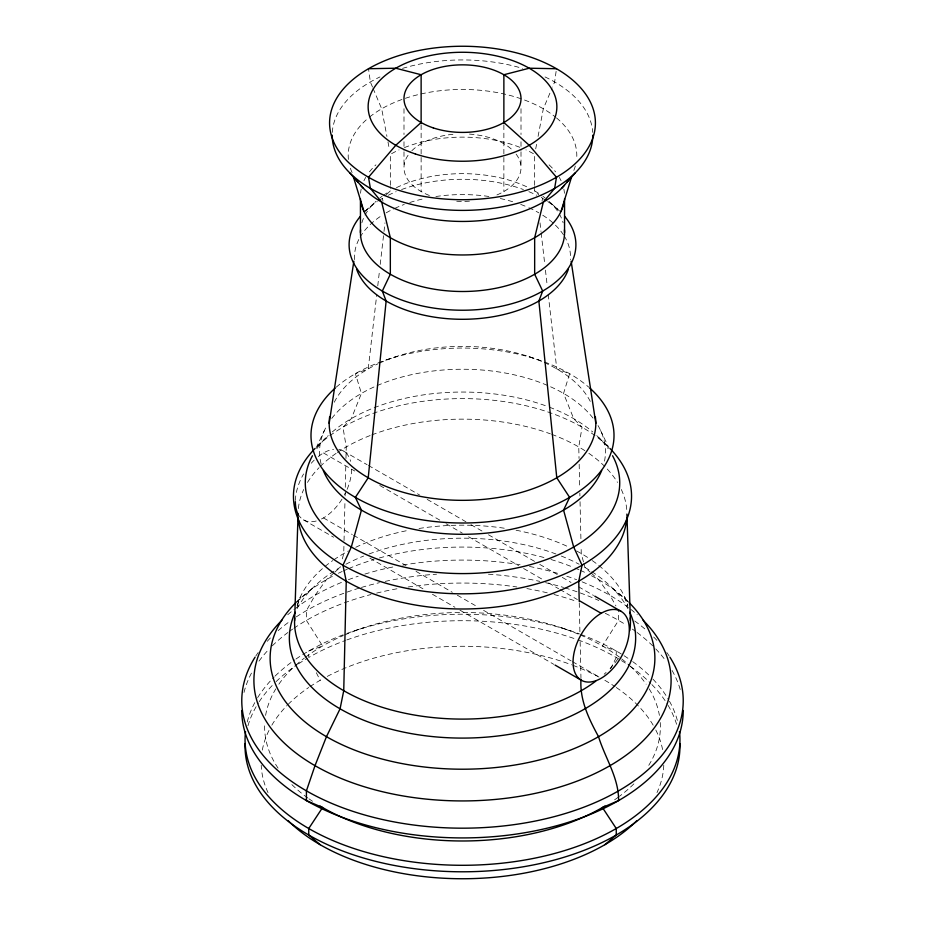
<?xml version="1.0" encoding="UTF-8"?>
<svg xmlns="http://www.w3.org/2000/svg" width="925" height="925" viewBox="0 0 925 925"><rect width="100%" height="100%" fill="white"/><g stroke="black" fill="none" stroke-linecap="round" stroke-linejoin="round"><path stroke-width="0.69" stroke-dasharray="4.62 3.47" d="M343.915 546.363L343.742 553.566L341.533 561.891M344.042 540.605L344.956 501.697M345.094 495.939L345.152 493.06M345.291 487.29L345.834 464.234M345.962 458.476L346.239 446.948L342.955 427.2L351.327 418.632L361.432 393.414L355.373 373.677L368.219 368.925L376.764 294.462M377.758 285.871L379.562 270.123M380.221 264.4L383.84 232.892M384.002 231.458L384.985 222.867M556.11 71.375L554.642 81.967L552.479 87.077M535.714 148.856L537.02 141.953M538.072 136.426L543.322 108.792L551.947 88.349M297.041 608.696A173.148 99.958 0 0 1 340.065 567.453L341.175 563.279M541.992 201.083L542.686 198.459L539.68 195.637M297.353 605.921L300.278 597.03M316.038 448.012L324.444 430.414M610.558 668.902L616.258 657.478L616.258 650.98L602.418 645.962L618.582 620.374L618.582 610.627M326.34 437.433L316.096 447.411A169.055 97.611 0 0 1 608.904 447.411L598.66 437.433M378.498 200.771A113.393 65.467 0 0 1 382.314 198.459L385.32 195.637M386.326 194.689L390.338 190.92L390.338 186.7M365.283 211.131L374.116 203.118M333.786 573.061L326.467 579.593L315.009 595.353L306.418 610.627L306.418 620.374L322.582 645.962L308.742 650.98L308.742 657.478A217.444 125.546 0 0 1 345.488 640.435M334.838 572.124L340.065 567.453M296.937 601.701L312.558 588.15M386.743 359.779L395.842 356.692M353.778 631.035L363.56 627.809M561.44 627.809L571.222 631.035M529.158 356.692L538.257 359.779M343.36 450.995L367.132 464.72M368.381 465.448L419.661 495.048M427.177 499.384L465.946 521.781M470.952 524.66L483.463 531.887M488.469 534.777L534.754 561.498M539.749 564.389L557.266 574.494M562.273 577.385L571.026 582.438M578.53 586.774L593.538 595.446M323.472 452.972L354.749 471.022M379.77 485.463L439.814 520.139M446.07 523.747L462.327 533.135M468.582 536.743L518.613 565.637M523.619 568.517L543.634 580.079M548.641 582.97L558.642 588.739M559.903 589.468L577.408 599.573M323.472 517.919L352.252 534.523M353.5 535.251L406.04 565.58M416.042 571.361L452.313 592.301M457.32 595.191L477.335 606.742M483.59 610.361L571.153 660.913M572.402 661.629L598.672 676.799M303.585 519.885L333.613 537.217M369.884 558.157L424.933 589.942M432.438 594.266L454.95 607.274M459.956 610.165L553.774 664.323M612.442 588.15L628.063 601.701M583.825 563.279L584.935 567.453L590.162 572.124M591.214 573.061L598.533 579.593L609.991 595.353L615.934 605.921M550.884 203.118L559.717 211.131M534.662 186.7L534.662 190.92L538.674 194.689M316.338 672.706L320.131 680.314M600.556 430.414L608.962 448.012M372.521 87.077L370.358 81.967L368.52 68.727M373.053 88.349L381.678 108.792L386.928 136.426M624.722 597.03L627.647 605.921M583.467 561.891L581.258 553.566L581.085 546.363M382.314 198.459L383.008 201.083M387.98 141.953L389.286 148.856M540.015 222.867L540.998 231.458M541.16 232.892L544.779 264.4M545.438 270.123L547.242 285.871M548.236 294.462L556.781 368.925L569.627 373.677L563.568 393.414L573.673 418.632L582.045 427.2L578.761 446.948L579.038 458.476M579.166 464.234L579.709 487.29M579.848 493.06L579.906 495.939M580.044 501.697L580.958 540.605M579.258 602.811L579.94 633.07M580.137 641.707L580.958 677.724M534.662 185.301L534.662 154.383A102.051 58.922 0 0 0 525.955 149.896M521.006 108.688L521.006 134.564M521.006 141.756L521.006 150.382M521.006 151.816L521.006 167.633M503.871 125.06L503.871 191.521M421.129 125.06L421.129 191.521M403.994 108.688L403.994 134.564M403.994 141.756L403.994 150.382M403.994 151.816L403.994 167.633M390.338 185.301L390.338 154.383A102.051 58.922 0 0 1 399.045 149.896M663.78 765.253A201.338 116.238 0 0 1 656.981 792.598M268.019 792.598A201.338 116.238 0 0 1 261.22 765.253M262.318 750.094A201.338 116.238 0 0 1 269.198 729.998M271.834 725.177A201.338 116.238 0 0 1 287.062 705.474M288.137 704.388A201.338 116.238 0 0 1 308.707 687.495M309.933 686.662A201.338 116.238 0 0 1 322.455 678.996M327.253 676.406A201.338 116.238 0 0 1 571.558 664.798M572.933 665.318A201.338 116.238 0 0 1 598.961 677.042M604.869 680.314A201.338 116.238 0 0 1 615.067 686.662M616.293 687.495A201.338 116.238 0 0 1 653.166 725.177M655.802 729.998A201.338 116.238 0 0 1 662.682 750.094M247.969 725.778A217.444 125.546 0 0 1 258.41 702.942M259.173 701.751A217.444 125.546 0 0 1 274.193 683.482M276.101 681.609A217.444 125.546 0 0 1 297.191 664.693M298.428 663.861A217.444 125.546 0 0 1 307.424 658.253M346.863 639.938A217.444 125.546 0 0 1 576.761 639.441M578.137 639.938A217.444 125.546 0 0 1 620.201 659.814M621.496 660.612A217.444 125.546 0 0 1 629.035 665.538M630.26 666.382A217.444 125.546 0 0 1 650.807 683.482M651.882 684.569A217.444 125.546 0 0 1 667.341 704.133M668.07 705.336A217.444 125.546 0 0 1 677.031 725.778M247.241 721.997A217.444 125.546 0 0 1 256.93 698.826M257.659 697.635A217.444 125.546 0 0 1 274.193 676.984M275.13 676.048A217.444 125.546 0 0 1 294.74 659.883M295.965 659.028A217.444 125.546 0 0 1 345.488 633.937M346.863 633.44A217.444 125.546 0 0 1 579.512 633.937M580.877 634.446A217.444 125.546 0 0 1 622.779 654.912M624.051 655.721A217.444 125.546 0 0 1 631.463 660.728M632.665 661.595A217.444 125.546 0 0 1 650.807 676.984M652.946 679.158A217.444 125.546 0 0 1 668.775 700.028M669.457 701.231A217.444 125.546 0 0 1 677.759 721.997M660.242 722.506A197.869 114.237 0 0 1 646.933 768.143M633.868 783.868A197.869 114.237 0 0 1 619.484 796.286M618.339 797.142A197.869 114.237 0 0 1 612.454 801.281M312.546 801.281A197.869 114.237 0 0 1 308.973 798.818M307.805 797.986A197.869 114.237 0 0 1 291.132 783.868M278.067 768.143A197.869 114.237 0 0 1 264.758 722.506M265.602 715.395A197.869 114.237 0 0 1 275.812 688.871M278.864 684.188A197.869 114.237 0 0 1 294.925 665.988M295.919 665.087A197.869 114.237 0 0 1 304.394 658.057M305.516 657.201A197.869 114.237 0 0 1 343.337 635.544M344.643 634.978A197.869 114.237 0 0 1 579.05 634.423M580.357 634.978A197.869 114.237 0 0 1 620.606 658.057M621.716 658.912A197.869 114.237 0 0 1 629.081 665.087M630.075 665.988A197.869 114.237 0 0 1 646.136 684.188M649.188 688.871A197.869 114.237 0 0 1 659.398 715.395M243.992 692.467A220.728 127.442 0 0 1 252.953 670.44M258.988 661.144A220.728 127.442 0 0 1 269.256 648.899M272.274 645.847A220.728 127.442 0 0 1 287.952 632.48M289.109 631.625A220.728 127.442 0 0 1 292.647 629.104M293.849 628.272A220.728 127.442 0 0 1 371.017 594.509M376.625 593.098A220.728 127.442 0 0 1 398.12 588.589M408.145 586.982A220.728 127.442 0 0 1 516.855 586.982M526.88 588.589A220.728 127.442 0 0 1 548.375 593.098M553.982 594.509A220.728 127.442 0 0 1 577.084 601.574M605.262 613.298A220.728 127.442 0 0 1 626.237 625.034M632.353 629.104A220.728 127.442 0 0 1 635.891 631.625M637.048 632.48A220.728 127.442 0 0 1 652.726 645.847M655.744 648.899A220.728 127.442 0 0 1 666.012 661.144M672.047 670.44A220.728 127.442 0 0 1 681.008 692.467M255.809 656.01A220.728 127.442 0 0 1 258.168 652.541M267.233 641.314A220.728 127.442 0 0 1 271.349 637.013M278.159 630.642A220.728 127.442 0 0 1 290.277 621.022M296.278 616.882A220.728 127.442 0 0 1 360.079 587.849M361.421 587.444A220.728 127.442 0 0 1 379.447 582.669M385.147 581.386A220.728 127.442 0 0 1 436.577 574.182M488.423 574.182A220.728 127.442 0 0 1 539.853 581.386M545.553 582.669A220.728 127.442 0 0 1 563.579 587.444M564.921 587.849A220.728 127.442 0 0 1 598.833 600.51M634.723 621.022A220.728 127.442 0 0 1 646.841 630.642M653.651 637.013A220.728 127.442 0 0 1 657.768 641.314M666.832 652.541A220.728 127.442 0 0 1 669.191 656.01M287.733 614.767A208.588 120.423 0 0 1 294.173 609.378M295.306 608.5A208.588 120.423 0 0 1 342.897 581.837M348.39 579.697A208.588 120.423 0 0 1 358.206 576.217M364.797 574.101A208.588 120.423 0 0 1 395.507 566.458M402.722 565.129A208.588 120.423 0 0 1 522.278 565.129M529.493 566.458A208.588 120.423 0 0 1 560.203 574.101M566.794 576.217A208.588 120.423 0 0 1 576.61 579.697M582.102 581.837A208.588 120.423 0 0 1 629.694 608.5M630.827 609.378A208.588 120.423 0 0 1 637.267 614.767M295.896 602.603A192.377 111.069 0 0 1 333.486 575.743M338.388 573.269A192.377 111.069 0 0 1 342.169 571.477M343.453 570.887A192.377 111.069 0 0 1 347.337 569.164M348.656 568.609A192.377 111.069 0 0 1 374.058 559.498M379.366 557.972A192.377 111.069 0 0 1 545.634 557.972M550.942 559.498A192.377 111.069 0 0 1 573.697 567.499M575.026 568.054A192.377 111.069 0 0 1 578.969 569.731M580.264 570.309A192.377 111.069 0 0 1 586.612 573.269M591.514 575.743A192.377 111.069 0 0 1 629.104 602.603M345.892 564.238A173.148 99.958 0 0 1 363.664 556.052M369.052 553.982A173.148 99.958 0 0 1 555.948 553.982M561.336 556.052A173.148 99.958 0 0 1 579.108 564.238M584.935 567.453A173.148 99.958 0 0 1 627.959 608.696M617.669 659.236A167.945 96.963 0 0 1 610.084 668.417M606.095 672.417A167.945 96.963 0 0 1 604.175 674.209M297.11 605.274A167.945 96.963 0 0 1 332.688 560.608M333.867 559.787A167.945 96.963 0 0 1 348.401 550.976M355.778 547.265A167.945 96.963 0 0 1 408.919 530.233M419.037 528.476A167.945 96.963 0 0 1 505.963 528.476M516.081 530.233A167.945 96.963 0 0 1 569.222 547.265M576.599 550.976A167.945 96.963 0 0 1 591.133 559.787M592.312 560.608A167.945 96.963 0 0 1 627.89 605.274M298.359 508.577A164.419 94.928 0 0 1 303.678 489.51M307.493 482.411A164.419 94.928 0 0 1 319.056 467.68M320.108 466.605A164.419 94.928 0 0 1 336.168 453.319M337.382 452.487A164.419 94.928 0 0 1 370.497 435.397M371.885 434.866A164.419 94.928 0 0 1 550.34 433.825M551.728 434.345A164.419 94.928 0 0 1 587.618 452.487M588.832 453.319A164.419 94.928 0 0 1 617.507 482.411M621.322 489.51A164.419 94.928 0 0 1 626.907 512.704M316.836 448.66A157.227 90.777 0 0 1 328.236 435.594M332.272 431.963A157.227 90.777 0 0 1 372.798 408.272M374.163 407.728A157.227 90.777 0 0 1 548.097 406.676M549.473 407.197A157.227 90.777 0 0 1 592.728 431.963M596.764 435.594A157.227 90.777 0 0 1 608.164 448.66M598.036 425.569A142.936 82.522 0 0 1 603.886 463.887M321.114 463.887A142.936 82.522 0 0 1 326.964 425.569M331.751 418.424A142.936 82.522 0 0 1 462.5 369.248A142.936 82.522 0 0 1 593.249 418.424M336.238 387.182A151.503 87.47 0 0 1 588.762 387.182M334.295 402.225A133.327 76.972 0 0 1 378.059 363.779M379.366 363.178A133.327 76.972 0 0 1 542.998 361.999M544.328 362.577A133.327 76.972 0 0 1 590.705 402.225M564.238 236.014A107.994 62.345 0 0 1 570.39 259.636M354.61 259.636A107.994 62.345 0 0 1 359.386 238.396M360.056 237.205A107.994 62.345 0 0 1 382.268 215.201M386.141 212.843A107.994 62.345 0 0 1 393.495 208.969M394.79 208.368A107.994 62.345 0 0 1 404.271 204.425M409.787 202.517A107.994 62.345 0 0 1 424.656 198.54M435.906 196.505A107.994 62.345 0 0 1 489.094 196.505M500.344 198.54A107.994 62.345 0 0 1 515.213 202.517M520.729 204.425A107.994 62.345 0 0 1 527.574 207.177M528.903 207.767A107.994 62.345 0 0 1 538.859 212.843M542.732 215.201A107.994 62.345 0 0 1 563.487 234.834M364.3 212.022A113.393 65.467 0 0 1 377.273 201.581M388.338 195.233A113.393 65.467 0 0 1 396.131 191.672M401.6 189.532A113.393 65.467 0 0 1 523.4 189.532M528.869 191.672A113.393 65.467 0 0 1 536.662 195.233M542.686 198.459A113.393 65.467 0 0 1 546.502 200.771M547.727 201.581A113.393 65.467 0 0 1 560.7 212.022M361.86 222.798A102.051 58.922 0 0 1 363.918 217.329M365.063 215.062A102.051 58.922 0 0 1 375.943 201.373M379.932 197.95A102.051 58.922 0 0 1 382.083 196.297M383.193 195.487A102.051 58.922 0 0 1 390.338 190.92M396.455 187.659A102.051 58.922 0 0 1 528.545 187.659M534.662 190.92A102.051 58.922 0 0 1 541.807 195.487M542.917 196.297A102.051 58.922 0 0 1 545.068 197.95M549.057 201.373A102.051 58.922 0 0 1 558.642 212.808M559.313 213.941A102.051 58.922 0 0 1 563.14 222.798M360.565 193.256A102.051 58.922 0 0 1 361.166 189.058M363.918 180.803A102.051 58.922 0 0 1 365.687 177.403M369.445 171.853A102.051 58.922 0 0 1 375.943 164.835M404.445 147.595A102.051 58.922 0 0 1 520.555 147.595M549.057 164.835A102.051 58.922 0 0 1 555.555 171.853M559.313 177.403A102.051 58.922 0 0 1 561.082 180.803M563.834 189.058A102.051 58.922 0 0 1 564.435 193.256M556.503 117.914A114.295 65.987 0 0 1 576.599 159.424M575.315 166.049A114.295 65.987 0 0 1 572.91 172.536M352.09 172.536A114.295 65.987 0 0 1 349.685 166.049M348.401 159.424A114.295 65.987 0 0 1 368.497 117.914M369.584 117.024A114.295 65.987 0 0 1 402.514 99.287M405.347 98.304A114.295 65.987 0 0 1 555.416 117.024M332.283 132.368A130.298 75.226 0 0 1 379.978 76.937M402.525 68.381A130.298 75.226 0 0 1 522.475 68.381M545.022 76.937A130.298 75.226 0 0 1 592.717 132.368M516.127 154.128A58.506 33.774 0 0 1 495.627 195.476M469.438 201.176A58.506 33.774 0 0 1 455.562 201.176M429.373 195.476A58.506 33.774 0 0 1 410.781 151.839M411.833 150.74A58.506 33.774 0 0 1 455.562 134.09M469.438 134.09A58.506 33.774 0 0 1 513.167 150.74M338.781 449.365A39.775 22.963 -60 0 1 350.633 461.355M351.592 469.206A39.775 22.963 -60 0 1 346.332 491.152M345.788 492.331A39.775 22.963 -60 0 1 344.609 494.655M342.019 499.142A39.775 22.963 -60 0 1 318.582 520.243M316.2 521.006A39.775 22.963 -60 0 1 299.122 515.734M295.376 500.46A39.775 22.963 -60 0 1 303.585 473.958M311.262 463.24A39.775 22.963 -60 0 1 314.199 460.141M318.235 456.557A39.775 22.963 -60 0 1 333.543 449.307"/><path stroke-width="1.39" d="M298.081 514.069L294.555 622.132A167.945 96.963 0 0 0 408.515 713.95A167.945 96.963 0 0 0 595.746 681.158M329.173 423.349L353.859 261.197M561.082 211.293L571.685 176.548M561.487 188.457L575.35 172.778M421.129 122.516L395.773 145.271L368.52 177.242L370.358 188.353L381.678 202.124L390.338 237.713L390.338 274.239L382.314 291.051L386.141 301.018L368.219 477.786L355.373 497.384L361.432 510.114L351.327 547.01L342.955 565.233L346.239 581.201L343.742 690.697L340.065 708.816L326.467 736.67L315.009 765.657L306.418 790.84L306.418 800.599L322.582 807.525L308.742 828.522L308.742 835.021L320.131 844.698M604.869 844.698L616.258 835.021L616.258 828.522L602.418 807.525L618.582 800.599C618.952 777.994 604.996 757.818 598.533 736.67C588.867 718.91 579.593 699.971 580.993 679.17M368.52 68.727L395.773 68.219L421.129 74.74L421.129 123.626M556.48 68.727L529.227 68.219L503.871 74.74L503.871 123.626M594.798 596.163L621.068 611.332A39.775 22.963 -60 0 1 608.453 672.938A39.775 22.963 -60 0 1 574.009 653.05A39.775 22.963 -60 0 1 621.068 611.332M579.917 601.019L601.181 613.298M555.023 665.052L581.293 680.21M503.871 122.516L529.227 145.271L556.48 177.242L554.642 188.353L543.322 202.124L534.662 237.713L534.662 274.239L542.686 291.051L538.859 301.018L556.781 477.786L569.627 497.384L563.568 510.114L573.673 547.01L582.045 565.233L578.761 581.201L579.223 601.366M349.65 172.778L363.513 188.457M353.315 176.548L363.918 211.293M571.141 261.197L595.827 423.349M626.919 514.069L630.445 622.132A167.945 96.963 0 0 1 629.809 630.561M564.551 198.852L564.551 232.58M360.449 198.852L360.449 232.58M636.862 820.625A201.338 116.238 0 0 1 288.137 820.625M679.898 743.538A217.444 125.546 0 0 1 462.5 871.789A217.444 125.546 0 0 1 245.102 743.538M679.482 731.571A217.444 125.546 0 0 1 462.5 865.291A217.444 125.546 0 0 1 245.518 731.571M604.985 806.01A197.869 114.237 0 0 1 320.015 806.01M683.228 710.493A220.728 127.442 0 0 1 462.5 837.923A220.728 127.442 0 0 1 241.772 710.493M669.931 657.178A220.728 127.442 0 0 1 462.5 828.176A220.728 127.442 0 0 1 255.069 657.178M643.141 620.293A208.588 120.423 0 0 1 462.5 800.934A208.588 120.423 0 0 1 281.859 620.293M629.104 602.603A192.377 111.069 0 0 1 462.5 769.207A192.377 111.069 0 0 1 295.896 602.603M629.74 612.257A173.148 99.958 0 0 1 462.5 738.092A173.148 99.958 0 0 1 295.26 612.257M294.566 620.733A167.945 96.963 0 0 1 294.705 617.923M630.295 617.923A167.945 96.963 0 0 1 630.434 620.733M626.768 518.185A164.419 94.928 0 0 1 462.5 608.997A164.419 94.928 0 0 1 298.232 518.185M609.945 448.463A169.055 97.611 0 0 1 462.5 593.815A169.055 97.611 0 0 1 315.055 448.463M612.57 455.748A157.227 90.777 0 0 1 462.5 573.592A157.227 90.777 0 0 1 312.43 455.748M601.689 470.524A142.936 82.522 0 0 1 462.5 534.292A142.936 82.522 0 0 1 323.311 470.524M589.792 388.095A151.503 87.47 0 0 1 561.787 501.604A151.503 87.47 0 0 1 363.213 501.604A151.503 87.47 0 0 1 335.208 388.095M595.318 416.666A133.327 76.972 0 0 1 462.5 500.333A133.327 76.972 0 0 1 329.682 416.666M568.413 269.117A107.994 62.345 0 0 1 462.5 319.287A107.994 62.345 0 0 1 356.587 269.117M564.655 216.334A113.393 65.467 0 0 1 462.5 310.222A113.393 65.467 0 0 1 360.345 216.334M564.435 229.793A102.051 58.922 0 0 1 462.5 291.502A102.051 58.922 0 0 1 360.565 229.793M564.1 201.638A102.051 58.922 0 0 1 462.5 254.965A102.051 58.922 0 0 1 360.9 201.638M568.91 179.554A114.295 65.987 0 0 1 567.256 181.855M564.516 185.208A114.295 65.987 0 0 1 462.5 221.445A114.295 65.987 0 0 1 360.484 185.208M357.744 181.855A114.295 65.987 0 0 1 356.09 179.554M592.798 135.166A130.298 75.226 0 0 1 462.5 210.391A130.298 75.226 0 0 1 332.202 135.166M298.417 514.658A39.775 22.963 -60 0 1 295.353 501.674M396.05 189.44A132.911 76.729 0 0 0 595.411 122.979A132.911 76.729 0 0 0 396.05 56.529A132.911 76.729 0 0 0 396.05 189.44M415.313 153.932A94.362 54.482 0 0 0 556.862 106.745A94.362 54.482 0 0 0 415.313 59.57A94.362 54.482 0 0 0 415.313 153.932M433.247 127.881A58.506 33.774 0 0 0 521.006 98.628A58.506 33.774 0 0 0 433.247 69.375A58.506 33.774 0 0 0 433.247 127.881"/></g></svg>
